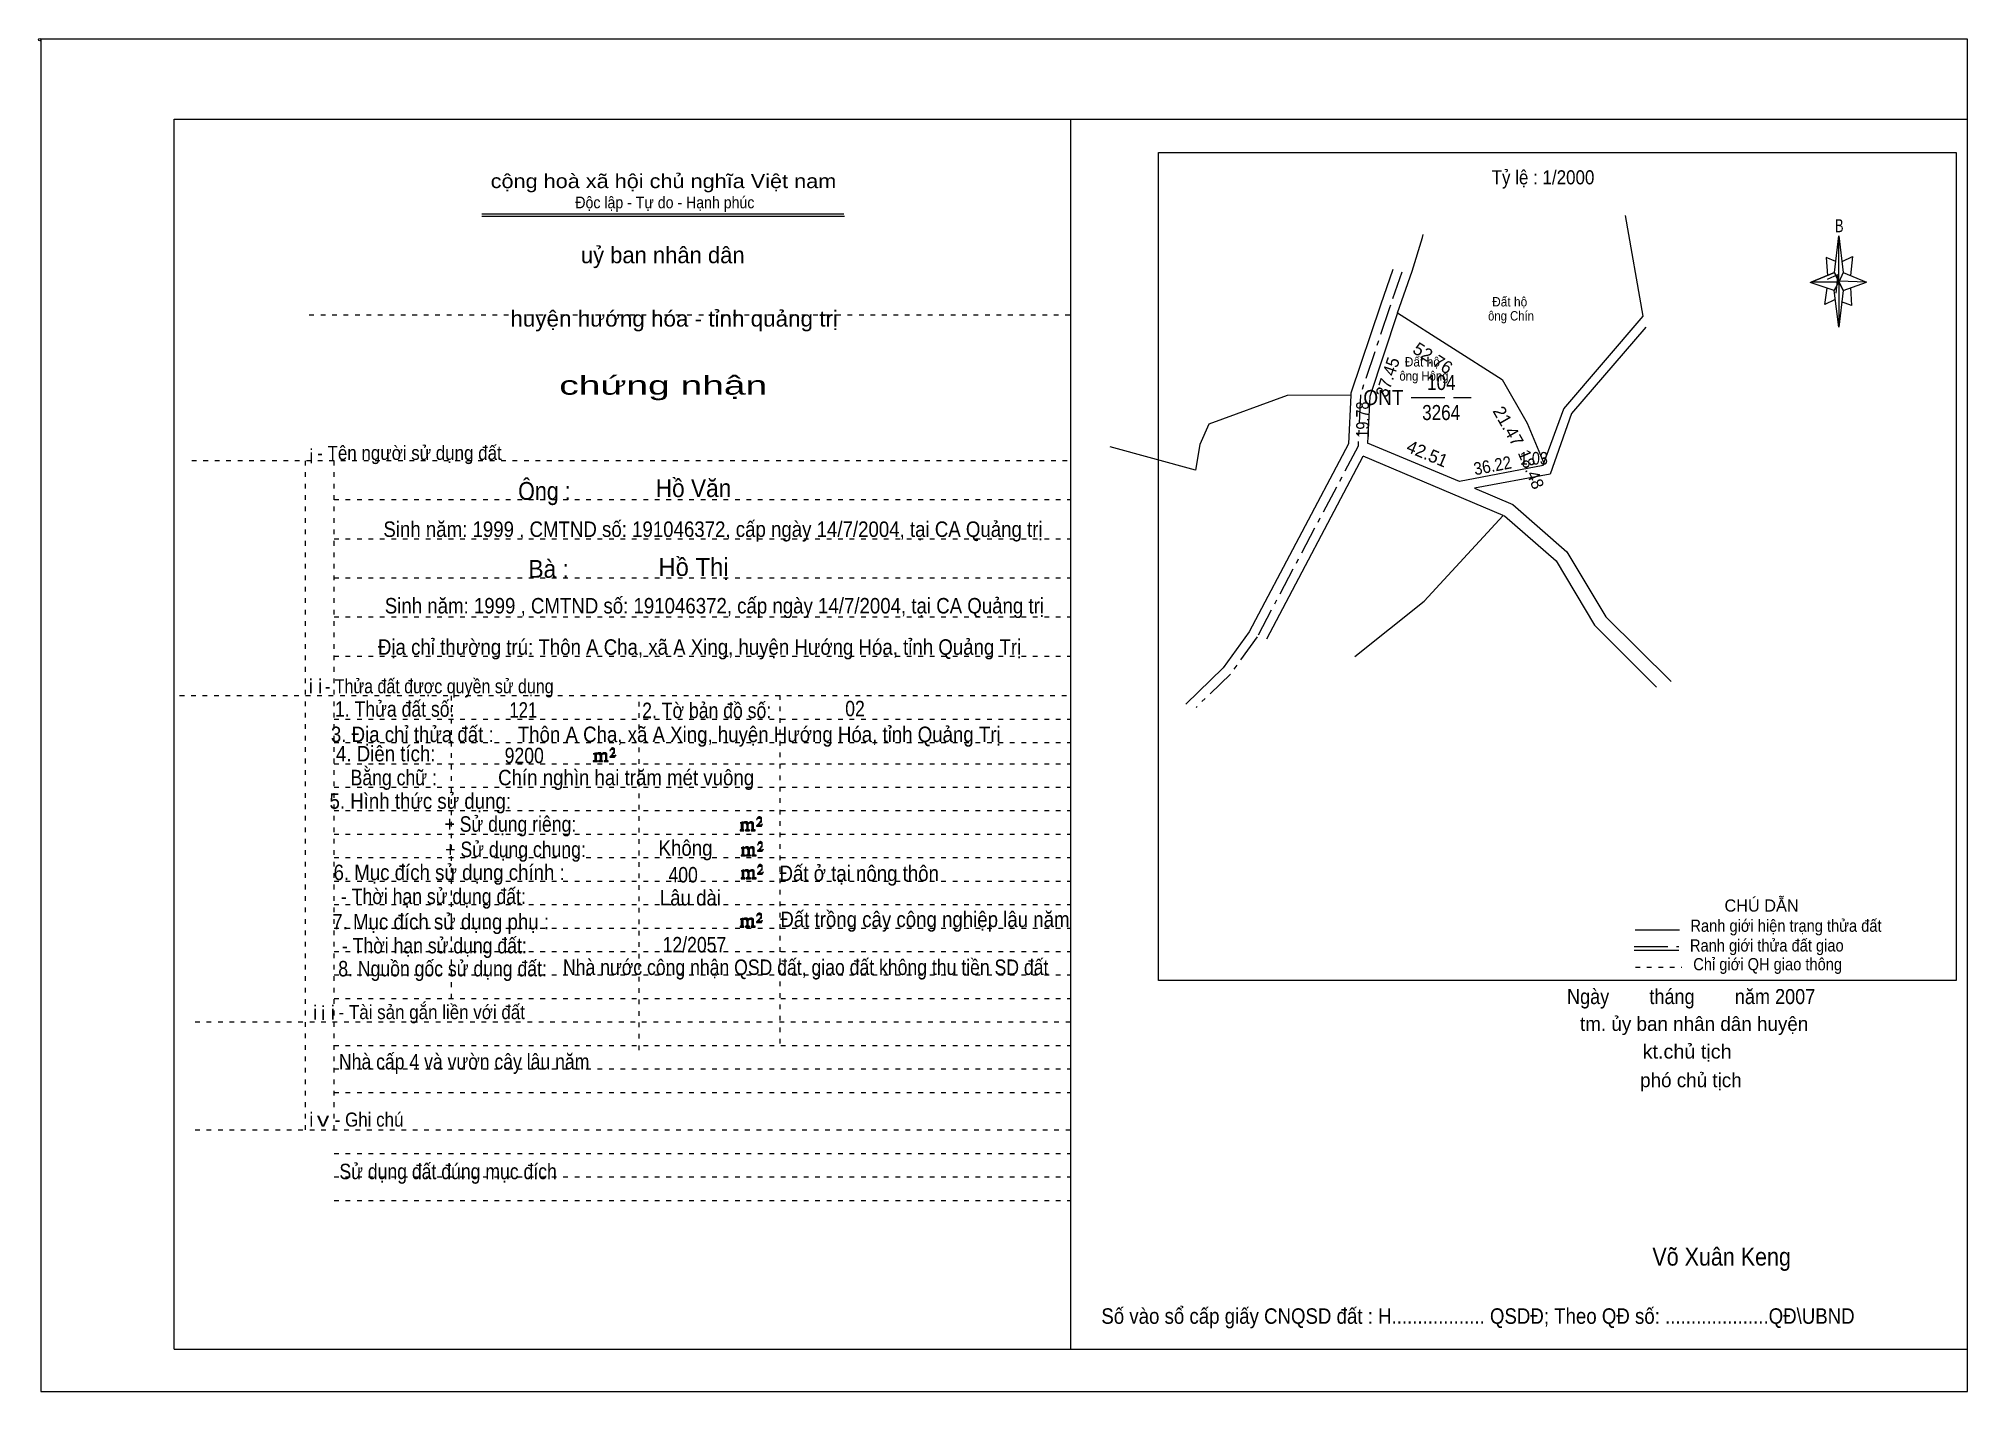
# Model space of a CAD drawing. Header units: centimetres. Extents: x -1.6 to 39.5, y -3.3 to 25.5.
import ezdxf
from ezdxf.enums import TextEntityAlignment as Align

# ---------------------------------------------------------------- set-up
doc = ezdxf.new("R2010")
doc.units = ezdxf.units.CM
doc.header["$LTSCALE"] = 0.12
for name, pattern in [('DOT_DASHED', [7.7, 5, -1.2, 0.3, -1.2]), ('DOTTED', [1.5, 0.3, -1.2]), ('LONG_DASHED', [7.5, 6, -1.5])]:
    doc.linetypes.add(name, pattern=pattern)
for name, color, linetype, lineweight in [('1', 7, 'DOTTED', 13), ('22', 7, 'Continuous', 13), ('33', 7, 'LONG_DASHED', 13), ('4', 7, 'Continuous', 13), ('5', 7, 'Continuous', 13), ('50', 7, 'Continuous', 13)]:
    doc.layers.add(name, color=color, linetype=linetype, lineweight=lineweight)
for name, color, linetype in [('10', 7, 'Continuous'), ('23', 7, 'Continuous'), ('30', 7, 'Continuous')]:
    doc.layers.add(name, color=color, linetype=linetype)

msp = doc.modelspace()

# ---------------------------------------------------------------- hatches: boundary and pattern name
at = {"layer": '50'}
for points in [[(10.27, 10.13), (10.27, 10.12), (10.27, 10.11), (10.25, 10.11), (10.24, 10.11), (10.24, 10.1), (10.33, 10.1), (10.33, 10.11), (10.32, 10.11), (10.31, 10.11), (10.31, 10.12), (10.31, 10.13), (10.31, 10.24), (10.31, 10.25), (10.32, 10.26), (10.34, 10.26), (10.35, 10.26), (10.36, 10.26), (10.37, 10.25), (10.39, 10.22), (10.39, 10.13), (10.37, 10.12), (10.37, 10.11), (10.36, 10.11), (10.35, 10.11), (10.35, 10.1), (10.44, 10.1), (10.44, 10.11), (10.43, 10.11), (10.42, 10.11), (10.42, 10.12), (10.42, 10.13), (10.42, 10.24), (10.44, 10.26), (10.45, 10.26), (10.46, 10.26), (10.49, 10.26), (10.49, 10.25), (10.5, 10.24), (10.5, 10.22), (10.5, 10.13), (10.5, 10.12), (10.49, 10.11), (10.49, 10.11), (10.47, 10.11), (10.47, 10.1), (10.56, 10.1), (10.56, 10.11), (10.55, 10.11), (10.54, 10.11), (10.53, 10.12), (10.53, 10.13), (10.53, 10.2), (10.53, 10.25), (10.53, 10.26), (10.52, 10.27), (10.5, 10.28), (10.47, 10.28), (10.46, 10.28), (10.44, 10.27), (10.41, 10.25), (10.41, 10.26), (10.4, 10.28), (10.39, 10.28), (10.37, 10.28), (10.35, 10.28), (10.34, 10.28), (10.32, 10.26), (10.31, 10.26), (10.31, 10.25), (10.31, 10.25), (10.31, 10.26), (10.31, 10.28), (10.24, 10.26), (10.24, 10.26), (10.25, 10.26), (10.27, 10.25), (10.27, 10.24), (10.27, 10.23)], [(10.69, 10.19), (10.72, 10.24), (10.72, 10.24), (10.71, 10.22), (10.69, 10.22), (10.68, 10.22), (10.63, 10.22), (10.66, 10.26), (10.67, 10.27), (10.69, 10.28), (10.69, 10.3), (10.69, 10.32), (10.69, 10.34), (10.69, 10.35), (10.69, 10.37), (10.68, 10.38), (10.67, 10.38), (10.66, 10.39), (10.65, 10.39), (10.63, 10.38), (10.63, 10.38), (10.62, 10.37), (10.61, 10.35), (10.59, 10.33), (10.61, 10.33), (10.61, 10.35), (10.62, 10.35), (10.63, 10.36), (10.65, 10.36), (10.66, 10.36), (10.67, 10.35), (10.68, 10.35), (10.68, 10.32), (10.68, 10.3), (10.66, 10.28), (10.66, 10.26), (10.65, 10.25), (10.59, 10.2), (10.59, 10.19)], [(13.39, 8.66), (13.39, 8.65), (13.39, 8.64), (13.38, 8.64), (13.37, 8.64), (13.37, 8.62), (13.45, 8.62), (13.45, 8.64), (13.44, 8.64), (13.43, 8.64), (13.43, 8.65), (13.43, 8.66), (13.43, 8.77), (13.43, 8.78), (13.44, 8.79), (13.47, 8.79), (13.48, 8.79), (13.49, 8.79), (13.5, 8.78), (13.51, 8.74), (13.51, 8.66), (13.5, 8.65), (13.5, 8.64), (13.49, 8.64), (13.48, 8.64), (13.48, 8.62), (13.57, 8.62), (13.57, 8.64), (13.55, 8.64), (13.54, 8.64), (13.54, 8.65), (13.54, 8.66), (13.54, 8.77), (13.57, 8.79), (13.58, 8.79), (13.59, 8.79), (13.61, 8.79), (13.61, 8.78), (13.62, 8.77), (13.62, 8.74), (13.62, 8.66), (13.62, 8.65), (13.61, 8.64), (13.61, 8.64), (13.6, 8.64), (13.6, 8.62), (13.69, 8.62), (13.69, 8.64), (13.67, 8.64), (13.66, 8.64), (13.65, 8.65), (13.65, 8.66), (13.65, 8.73), (13.65, 8.78), (13.65, 8.79), (13.64, 8.8), (13.62, 8.81), (13.6, 8.81), (13.59, 8.81), (13.57, 8.8), (13.53, 8.78), (13.53, 8.79), (13.52, 8.81), (13.51, 8.81), (13.5, 8.81), (13.48, 8.81), (13.47, 8.81), (13.44, 8.79), (13.43, 8.79), (13.43, 8.78), (13.43, 8.78), (13.43, 8.79), (13.43, 8.81), (13.37, 8.79), (13.37, 8.79), (13.38, 8.79), (13.39, 8.78), (13.39, 8.77), (13.39, 8.76)], [(13.82, 8.72), (13.84, 8.77), (13.84, 8.77), (13.83, 8.74), (13.82, 8.74), (13.81, 8.74), (13.75, 8.74), (13.79, 8.79), (13.8, 8.8), (13.82, 8.81), (13.82, 8.83), (13.82, 8.84), (13.82, 8.87), (13.82, 8.88), (13.82, 8.9), (13.81, 8.91), (13.8, 8.91), (13.79, 8.92), (13.77, 8.92), (13.75, 8.91), (13.75, 8.91), (13.74, 8.9), (13.73, 8.88), (13.72, 8.86), (13.73, 8.86), (13.73, 8.88), (13.74, 8.88), (13.75, 8.89), (13.77, 8.89), (13.79, 8.89), (13.8, 8.88), (13.81, 8.88), (13.81, 8.84), (13.81, 8.83), (13.79, 8.81), (13.79, 8.79), (13.77, 8.78), (13.72, 8.73), (13.72, 8.72)], [(13.41, 8.12), (13.41, 8.11), (13.41, 8.1), (13.4, 8.1), (13.39, 8.1), (13.39, 8.09), (13.48, 8.09), (13.48, 8.1), (13.47, 8.1), (13.45, 8.1), (13.45, 8.11), (13.45, 8.12), (13.45, 8.23), (13.45, 8.24), (13.47, 8.26), (13.49, 8.26), (13.5, 8.26), (13.51, 8.26), (13.52, 8.24), (13.53, 8.21), (13.53, 8.12), (13.52, 8.11), (13.52, 8.1), (13.51, 8.1), (13.5, 8.1), (13.5, 8.09), (13.59, 8.09), (13.59, 8.1), (13.58, 8.1), (13.57, 8.1), (13.57, 8.11), (13.57, 8.12), (13.57, 8.23), (13.59, 8.26), (13.6, 8.26), (13.61, 8.26), (13.63, 8.26), (13.63, 8.24), (13.64, 8.23), (13.64, 8.21), (13.64, 8.12), (13.64, 8.11), (13.63, 8.1), (13.63, 8.1), (13.62, 8.1), (13.62, 8.09), (13.71, 8.09), (13.71, 8.1), (13.7, 8.1), (13.69, 8.1), (13.67, 8.11), (13.67, 8.12), (13.67, 8.2), (13.67, 8.24), (13.67, 8.26), (13.66, 8.27), (13.64, 8.28), (13.62, 8.28), (13.61, 8.28), (13.59, 8.27), (13.55, 8.24), (13.55, 8.26), (13.54, 8.28), (13.53, 8.28), (13.52, 8.28), (13.5, 8.28), (13.49, 8.28), (13.47, 8.26), (13.45, 8.26), (13.45, 8.24), (13.45, 8.24), (13.45, 8.26), (13.45, 8.28), (13.39, 8.26), (13.39, 8.26), (13.4, 8.26), (13.41, 8.24), (13.41, 8.23), (13.41, 8.22)], [(13.84, 8.19), (13.86, 8.23), (13.86, 8.23), (13.85, 8.21), (13.84, 8.21), (13.83, 8.21), (13.77, 8.21), (13.81, 8.26), (13.82, 8.27), (13.84, 8.28), (13.84, 8.3), (13.84, 8.31), (13.84, 8.33), (13.84, 8.34), (13.84, 8.37), (13.83, 8.38), (13.82, 8.38), (13.81, 8.39), (13.8, 8.39), (13.77, 8.38), (13.77, 8.38), (13.76, 8.37), (13.75, 8.34), (13.74, 8.32), (13.75, 8.32), (13.75, 8.34), (13.76, 8.34), (13.77, 8.36), (13.8, 8.36), (13.81, 8.36), (13.82, 8.34), (13.83, 8.34), (13.83, 8.31), (13.83, 8.3), (13.81, 8.28), (13.81, 8.26), (13.8, 8.24), (13.74, 8.2), (13.74, 8.19)], [(13.84, 7.7), (13.86, 7.75), (13.86, 7.75), (13.85, 7.72), (13.84, 7.72), (13.83, 7.72), (13.77, 7.72), (13.81, 7.77), (13.82, 7.78), (13.84, 7.79), (13.84, 7.81), (13.84, 7.82), (13.84, 7.85), (13.84, 7.86), (13.84, 7.88), (13.83, 7.89), (13.82, 7.89), (13.81, 7.9), (13.79, 7.9), (13.77, 7.89), (13.77, 7.89), (13.76, 7.88), (13.75, 7.86), (13.74, 7.84), (13.75, 7.84), (13.75, 7.86), (13.76, 7.86), (13.77, 7.87), (13.79, 7.87), (13.81, 7.87), (13.82, 7.86), (13.83, 7.86), (13.83, 7.82), (13.83, 7.81), (13.81, 7.79), (13.81, 7.77), (13.79, 7.76), (13.74, 7.71), (13.74, 7.7)], [(13.41, 7.64), (13.41, 7.63), (13.41, 7.62), (13.4, 7.62), (13.39, 7.62), (13.39, 7.6), (13.47, 7.6), (13.47, 7.62), (13.46, 7.62), (13.45, 7.62), (13.45, 7.63), (13.45, 7.64), (13.45, 7.75), (13.45, 7.76), (13.46, 7.77), (13.49, 7.77), (13.5, 7.77), (13.51, 7.77), (13.52, 7.76), (13.53, 7.72), (13.53, 7.64), (13.52, 7.63), (13.52, 7.62), (13.51, 7.62), (13.5, 7.62), (13.5, 7.6), (13.59, 7.6), (13.59, 7.62), (13.57, 7.62), (13.56, 7.62), (13.56, 7.63), (13.56, 7.64), (13.56, 7.75), (13.59, 7.77), (13.6, 7.77), (13.61, 7.77), (13.63, 7.77), (13.63, 7.76), (13.64, 7.75), (13.64, 7.72), (13.64, 7.64), (13.64, 7.63), (13.63, 7.62), (13.63, 7.62), (13.62, 7.62), (13.62, 7.6), (13.71, 7.6), (13.71, 7.62), (13.69, 7.62), (13.68, 7.62), (13.67, 7.63), (13.67, 7.64), (13.67, 7.71), (13.67, 7.76), (13.67, 7.77), (13.66, 7.78), (13.64, 7.79), (13.62, 7.79), (13.61, 7.79), (13.59, 7.78), (13.55, 7.76), (13.55, 7.77), (13.54, 7.79), (13.53, 7.79), (13.52, 7.79), (13.5, 7.79), (13.49, 7.79), (13.46, 7.77), (13.45, 7.77), (13.45, 7.76), (13.45, 7.76), (13.45, 7.77), (13.45, 7.79), (13.39, 7.77), (13.39, 7.77), (13.4, 7.77), (13.41, 7.76), (13.41, 7.75), (13.41, 7.74)], [(13.39, 6.61), (13.39, 6.6), (13.39, 6.59), (13.38, 6.59), (13.37, 6.59), (13.37, 6.57), (13.45, 6.57), (13.45, 6.59), (13.44, 6.59), (13.43, 6.59), (13.43, 6.6), (13.43, 6.61), (13.43, 6.72), (13.43, 6.73), (13.44, 6.74), (13.47, 6.74), (13.48, 6.74), (13.49, 6.74), (13.5, 6.73), (13.51, 6.69), (13.51, 6.61), (13.5, 6.6), (13.5, 6.59), (13.49, 6.59), (13.48, 6.59), (13.48, 6.57), (13.57, 6.57), (13.57, 6.59), (13.55, 6.59), (13.54, 6.59), (13.54, 6.6), (13.54, 6.61), (13.54, 6.72), (13.57, 6.74), (13.58, 6.74), (13.59, 6.74), (13.61, 6.74), (13.61, 6.73), (13.62, 6.72), (13.62, 6.69), (13.62, 6.61), (13.62, 6.6), (13.61, 6.59), (13.61, 6.59), (13.6, 6.59), (13.6, 6.57), (13.69, 6.57), (13.69, 6.59), (13.67, 6.59), (13.66, 6.59), (13.65, 6.6), (13.65, 6.61), (13.65, 6.68), (13.65, 6.73), (13.65, 6.74), (13.64, 6.75), (13.62, 6.76), (13.6, 6.76), (13.59, 6.76), (13.57, 6.75), (13.53, 6.73), (13.53, 6.74), (13.52, 6.76), (13.51, 6.76), (13.5, 6.76), (13.48, 6.76), (13.47, 6.76), (13.44, 6.74), (13.43, 6.74), (13.43, 6.73), (13.43, 6.73), (13.43, 6.74), (13.43, 6.76), (13.37, 6.74), (13.37, 6.74), (13.38, 6.74), (13.39, 6.73), (13.39, 6.72), (13.39, 6.71)], [(13.82, 6.67), (13.84, 6.72), (13.84, 6.72), (13.83, 6.69), (13.82, 6.69), (13.81, 6.69), (13.75, 6.69), (13.79, 6.74), (13.8, 6.75), (13.82, 6.76), (13.82, 6.78), (13.82, 6.79), (13.82, 6.82), (13.82, 6.83), (13.82, 6.85), (13.81, 6.86), (13.8, 6.86), (13.79, 6.87), (13.77, 6.87), (13.75, 6.86), (13.75, 6.86), (13.74, 6.85), (13.73, 6.83), (13.72, 6.81), (13.73, 6.81), (13.73, 6.83), (13.74, 6.83), (13.75, 6.84), (13.77, 6.84), (13.79, 6.84), (13.8, 6.83), (13.81, 6.83), (13.81, 6.79), (13.81, 6.78), (13.79, 6.76), (13.79, 6.74), (13.77, 6.73), (13.72, 6.68), (13.72, 6.67)]]:
    msp.add_hatch(color=256, dxfattribs=at).paths.add_polyline_path(points)

# ---------------------------------------------------------------- linework, layer by layer
at = {"layer": '1', "linetype": 'Continuous'}
for p, q in [((1.31, -2.42), (1.31, 23.78)), ((1.31, 23.78), (39.51, 23.78)), ((20.41, -2.42), (20.41, 23.78)), ((39.51, -2.42), (39.51, 23.78)), ((7.87, 21.76), (15.58, 21.76)), ((7.87, 21.71), (15.59, 21.71)), ((36.67, 20.13), (36.16, 20.3)), ((1.31, -2.42), (39.51, -2.42))]:
    msp.add_line(p, q, dxfattribs=at)
at = {"layer": '1'}
for p, q in [((4.19, 19.61), (20.41, 19.61)), ((1.69, 16.51), (20.41, 16.51)), ((4.11, 2.25), (4.11, 16.51)), ((4.72, 2.25), (4.72, 16.51)), ((4.72, 15.68), (20.41, 15.68)), ((4.72, 14.84), (20.41, 14.84)), ((4.72, 14.01), (20.41, 14.01)), ((4.72, 13.18), (20.41, 13.18)), ((4.72, 12.34), (20.41, 12.34)), ((1.43, 11.5), (20.41, 11.5)), ((7.22, 5.05), (7.22, 11.5)), ((11.22, 3.95), (11.22, 11.5)), ((14.22, 4.09), (14.22, 11.5)), ((4.72, 11), (20.41, 11)), ((4.72, 10.5), (20.41, 10.5)), ((4.72, 10.05), (20.41, 10.05)), ((4.72, 9.55), (20.41, 9.55)), ((4.72, 9.05), (20.41, 9.05)), ((4.72, 8.55), (20.41, 8.55)), ((4.72, 8.05), (20.41, 8.05)), ((4.72, 7.55), (20.41, 7.55)), ((4.72, 7.05), (20.41, 7.05)), ((4.72, 6.55), (20.41, 6.55)), ((4.72, 6.05), (20.41, 6.05)), ((4.72, 5.55), (20.41, 5.55)), ((4.72, 5.05), (20.41, 5.05)), ((1.76, 4.55), (20.41, 4.55)), ((4.72, 4.05), (20.41, 4.05)), ((4.72, 3.55), (20.41, 3.55)), ((4.72, 3.05), (20.41, 3.05)), ((1.76, 2.25), (20.41, 2.25)), ((4.72, 1.75), (20.41, 1.75)), ((4.72, 1.25), (20.41, 1.25)), ((4.72, 0.75), (20.41, 0.75))]:
    msp.add_line(p, q, dxfattribs=at)
at = {"layer": '1', "linetype": 'Continuous'}
msp.add_lwpolyline([(-1.53, -3.32), (39.51, -3.32), (39.51, 25.48), (-1.53, 25.48)], close=True, dxfattribs=at)
msp.add_lwpolyline([(36.68, 19.93), (36.47, 19.83), (36.52, 20.18)], dxfattribs=at)
at = {"layer": '22'}
for p in [(24.59, 12.71), (29.62, 15.34)]:
    msp.add_line(p, (26.64, 16.6), dxfattribs=at)
for points in [[(30.49, 16.45), (30.91, 17.61), (32.6, 19.58), (32.23, 21.73)], [(27.37, 19.65), (27.68, 20.54), (27.9, 21.26), (27.92, 21.32)], [(27.27, 20.58), (27.01, 19.82), (26.38, 17.94), (26.38, 17.9)], [(27.37, 19.65), (26.78, 17.87), (26.73, 16.88)], [(27.37, 19.65), (29.6, 18.23), (30.13, 17.3), (30.49, 16.45)], [(32.66, 19.35), (31.08, 17.51), (30.62, 16.22), (29.01, 15.92), (29.83, 15.57), (30.98, 14.56), (31.81, 13.18), (33.2, 11.8)], [(26.38, 17.9), (25.02, 17.89), (23.35, 17.28), (23.16, 16.85), (23.07, 16.3), (21.25, 16.8)], [(26.38, 17.9), (26.33, 16.86), (24.21, 12.86), (23.66, 12.09), (22.86, 11.32)], [(30.49, 16.45), (30.47, 16.4), (28.69, 16.06), (26.73, 16.88)], [(26.46, 12.33), (27.94, 13.51), (29.62, 15.34)], [(29.62, 15.34), (29.65, 15.33), (30.75, 14.37), (31.57, 13), (32.89, 11.68)]]:
    msp.add_lwpolyline(points, dxfattribs=at)
at = {"layer": '22', "linetype": 'DOT_DASHED'}
for points in [[(27.46, 20.52), (27.2, 19.76), (26.58, 17.91), (26.58, 17.9)], [(26.58, 17.9), (26.53, 16.81), (24.38, 12.75), (23.81, 11.96), (23.08, 11.25)]]:
    msp.add_lwpolyline(points, dxfattribs=at)
at = {"layer": '33'}
msp.add_line((27.66, 17.85), (28.94, 17.85), dxfattribs=at)
at = {"layer": '4'}
for p, q in [((32.43, 6.51), (33.38, 6.51)), ((32.41, 6.08), (33.36, 6.08))]:
    msp.add_line(p, q, dxfattribs=at)
at = {"layer": '4', "linetype": 'LONG_DASHED'}
msp.add_line((32.41, 6.16), (33.36, 6.16), dxfattribs=at)
at = {"layer": '4', "linetype": 'DOTTED'}
msp.add_line((32.44, 5.72), (33.43, 5.72), dxfattribs=at)
at = {"layer": '4'}
msp.add_lwpolyline([(22.28, 23.07), (39.27, 23.07), (39.27, 5.43), (22.28, 5.43)], close=True, dxfattribs=at)
msp.add_circle((-1.55, 25.47), 0.025, dxfattribs=at)
at = {"layer": '5'}
for p, q in [((36.68, 20.51), (36.77, 21.29)), ((36.86, 20.51), (37.36, 20.31)), ((37.02, 20.19), (37.04, 19.81)), ((36.86, 20.13), (36.77, 19.35)), ((37.04, 19.81), (36.83, 19.89))]:
    msp.add_line(p, q, dxfattribs=at)
for points in [[(36.77, 21.29), (36.86, 20.51), (36.77, 20.31)], [(36.77, 20.31), (36.18, 20.31), (36.68, 20.51), (36.86, 20.13), (37.36, 20.31), (36.77, 20.33)], [(36.77, 20.31), (36.77, 19.35), (36.67, 20.13)]]:
    msp.add_lwpolyline(points, close=True, dxfattribs=at)
for points in [[(36.71, 20.75), (36.5, 20.83), (36.53, 20.45)], [(36.84, 20.75), (37.06, 20.85), (37.02, 20.45)], [(36.77, 20.31), (36.68, 20.51), (36.18, 20.31)], [(36.53, 20.37), (36.75, 20.47), (36.71, 20.07)], [(36.77, 20.31), (36.86, 20.13), (37.36, 20.31)]]:
    msp.add_lwpolyline(points, dxfattribs=at)
at = {"layer": '50'}
for points in [[(10.27, 10.13), (10.27, 10.12), (10.27, 10.11), (10.25, 10.11), (10.24, 10.11), (10.24, 10.1), (10.33, 10.1), (10.33, 10.11), (10.32, 10.11), (10.31, 10.11), (10.31, 10.12), (10.31, 10.13), (10.31, 10.24), (10.31, 10.25), (10.32, 10.26), (10.34, 10.26), (10.35, 10.26), (10.36, 10.26), (10.37, 10.25), (10.39, 10.22), (10.39, 10.13), (10.37, 10.12), (10.37, 10.11), (10.36, 10.11), (10.35, 10.11), (10.35, 10.1), (10.44, 10.1), (10.44, 10.11), (10.43, 10.11), (10.42, 10.11), (10.42, 10.12), (10.42, 10.13), (10.42, 10.24), (10.44, 10.26), (10.45, 10.26), (10.46, 10.26), (10.49, 10.26), (10.49, 10.25), (10.5, 10.24), (10.5, 10.22), (10.5, 10.13), (10.5, 10.12), (10.49, 10.11), (10.49, 10.11), (10.47, 10.11), (10.47, 10.1), (10.56, 10.1), (10.56, 10.11), (10.55, 10.11), (10.54, 10.11), (10.53, 10.12), (10.53, 10.13), (10.53, 10.2), (10.53, 10.25), (10.53, 10.26), (10.52, 10.27), (10.5, 10.28), (10.47, 10.28), (10.46, 10.28), (10.44, 10.27), (10.41, 10.25), (10.41, 10.26), (10.4, 10.28), (10.39, 10.28), (10.37, 10.28), (10.35, 10.28), (10.34, 10.28), (10.32, 10.26), (10.31, 10.26), (10.31, 10.25), (10.31, 10.25), (10.31, 10.26), (10.31, 10.28), (10.24, 10.26), (10.24, 10.26), (10.25, 10.26), (10.27, 10.25), (10.27, 10.24), (10.27, 10.23)], [(10.69, 10.19), (10.72, 10.24), (10.72, 10.24), (10.71, 10.22), (10.69, 10.22), (10.68, 10.22), (10.63, 10.22), (10.66, 10.26), (10.67, 10.27), (10.69, 10.28), (10.69, 10.3), (10.69, 10.32), (10.69, 10.34), (10.69, 10.35), (10.69, 10.37), (10.68, 10.38), (10.67, 10.38), (10.66, 10.39), (10.65, 10.39), (10.63, 10.38), (10.63, 10.38), (10.62, 10.37), (10.61, 10.35), (10.59, 10.33), (10.61, 10.33), (10.61, 10.35), (10.62, 10.35), (10.63, 10.36), (10.65, 10.36), (10.66, 10.36), (10.67, 10.35), (10.68, 10.35), (10.68, 10.32), (10.68, 10.3), (10.66, 10.28), (10.66, 10.26), (10.65, 10.25), (10.59, 10.2), (10.59, 10.19)], [(13.39, 8.66), (13.39, 8.65), (13.39, 8.64), (13.38, 8.64), (13.37, 8.64), (13.37, 8.62), (13.45, 8.62), (13.45, 8.64), (13.44, 8.64), (13.43, 8.64), (13.43, 8.65), (13.43, 8.66), (13.43, 8.77), (13.43, 8.78), (13.44, 8.79), (13.47, 8.79), (13.48, 8.79), (13.49, 8.79), (13.5, 8.78), (13.51, 8.74), (13.51, 8.66), (13.5, 8.65), (13.5, 8.64), (13.49, 8.64), (13.48, 8.64), (13.48, 8.62), (13.57, 8.62), (13.57, 8.64), (13.55, 8.64), (13.54, 8.64), (13.54, 8.65), (13.54, 8.66), (13.54, 8.77), (13.57, 8.79), (13.58, 8.79), (13.59, 8.79), (13.61, 8.79), (13.61, 8.78), (13.62, 8.77), (13.62, 8.74), (13.62, 8.66), (13.62, 8.65), (13.61, 8.64), (13.61, 8.64), (13.6, 8.64), (13.6, 8.62), (13.69, 8.62), (13.69, 8.64), (13.67, 8.64), (13.66, 8.64), (13.65, 8.65), (13.65, 8.66), (13.65, 8.73), (13.65, 8.78), (13.65, 8.79), (13.64, 8.8), (13.62, 8.81), (13.6, 8.81), (13.59, 8.81), (13.57, 8.8), (13.53, 8.78), (13.53, 8.79), (13.52, 8.81), (13.51, 8.81), (13.5, 8.81), (13.48, 8.81), (13.47, 8.81), (13.44, 8.79), (13.43, 8.79), (13.43, 8.78), (13.43, 8.78), (13.43, 8.79), (13.43, 8.81), (13.37, 8.79), (13.37, 8.79), (13.38, 8.79), (13.39, 8.78), (13.39, 8.77), (13.39, 8.76)], [(13.82, 8.72), (13.84, 8.77), (13.84, 8.77), (13.83, 8.74), (13.82, 8.74), (13.81, 8.74), (13.75, 8.74), (13.79, 8.79), (13.8, 8.8), (13.82, 8.81), (13.82, 8.83), (13.82, 8.84), (13.82, 8.87), (13.82, 8.88), (13.82, 8.9), (13.81, 8.91), (13.8, 8.91), (13.79, 8.92), (13.77, 8.92), (13.75, 8.91), (13.75, 8.91), (13.74, 8.9), (13.73, 8.88), (13.72, 8.86), (13.73, 8.86), (13.73, 8.88), (13.74, 8.88), (13.75, 8.89), (13.77, 8.89), (13.79, 8.89), (13.8, 8.88), (13.81, 8.88), (13.81, 8.84), (13.81, 8.83), (13.79, 8.81), (13.79, 8.79), (13.77, 8.78), (13.72, 8.73), (13.72, 8.72)], [(13.41, 8.12), (13.41, 8.11), (13.41, 8.1), (13.4, 8.1), (13.39, 8.1), (13.39, 8.09), (13.48, 8.09), (13.48, 8.1), (13.47, 8.1), (13.45, 8.1), (13.45, 8.11), (13.45, 8.12), (13.45, 8.23), (13.45, 8.24), (13.47, 8.26), (13.49, 8.26), (13.5, 8.26), (13.51, 8.26), (13.52, 8.24), (13.53, 8.21), (13.53, 8.12), (13.52, 8.11), (13.52, 8.1), (13.51, 8.1), (13.5, 8.1), (13.5, 8.09), (13.59, 8.09), (13.59, 8.1), (13.58, 8.1), (13.57, 8.1), (13.57, 8.11), (13.57, 8.12), (13.57, 8.23), (13.59, 8.26), (13.6, 8.26), (13.61, 8.26), (13.63, 8.26), (13.63, 8.24), (13.64, 8.23), (13.64, 8.21), (13.64, 8.12), (13.64, 8.11), (13.63, 8.1), (13.63, 8.1), (13.62, 8.1), (13.62, 8.09), (13.71, 8.09), (13.71, 8.1), (13.7, 8.1), (13.69, 8.1), (13.67, 8.11), (13.67, 8.12), (13.67, 8.2), (13.67, 8.24), (13.67, 8.26), (13.66, 8.27), (13.64, 8.28), (13.62, 8.28), (13.61, 8.28), (13.59, 8.27), (13.55, 8.24), (13.55, 8.26), (13.54, 8.28), (13.53, 8.28), (13.52, 8.28), (13.5, 8.28), (13.49, 8.28), (13.47, 8.26), (13.45, 8.26), (13.45, 8.24), (13.45, 8.24), (13.45, 8.26), (13.45, 8.28), (13.39, 8.26), (13.39, 8.26), (13.4, 8.26), (13.41, 8.24), (13.41, 8.23), (13.41, 8.22)], [(13.84, 8.19), (13.86, 8.23), (13.86, 8.23), (13.85, 8.21), (13.84, 8.21), (13.83, 8.21), (13.77, 8.21), (13.81, 8.26), (13.82, 8.27), (13.84, 8.28), (13.84, 8.3), (13.84, 8.31), (13.84, 8.33), (13.84, 8.34), (13.84, 8.37), (13.83, 8.38), (13.82, 8.38), (13.81, 8.39), (13.8, 8.39), (13.77, 8.38), (13.77, 8.38), (13.76, 8.37), (13.75, 8.34), (13.74, 8.32), (13.75, 8.32), (13.75, 8.34), (13.76, 8.34), (13.77, 8.36), (13.8, 8.36), (13.81, 8.36), (13.82, 8.34), (13.83, 8.34), (13.83, 8.31), (13.83, 8.3), (13.81, 8.28), (13.81, 8.26), (13.8, 8.24), (13.74, 8.2), (13.74, 8.19)], [(13.84, 7.7), (13.86, 7.75), (13.86, 7.75), (13.85, 7.72), (13.84, 7.72), (13.83, 7.72), (13.77, 7.72), (13.81, 7.77), (13.82, 7.78), (13.84, 7.79), (13.84, 7.81), (13.84, 7.82), (13.84, 7.85), (13.84, 7.86), (13.84, 7.88), (13.83, 7.89), (13.82, 7.89), (13.81, 7.9), (13.79, 7.9), (13.77, 7.89), (13.77, 7.89), (13.76, 7.88), (13.75, 7.86), (13.74, 7.84), (13.75, 7.84), (13.75, 7.86), (13.76, 7.86), (13.77, 7.87), (13.79, 7.87), (13.81, 7.87), (13.82, 7.86), (13.83, 7.86), (13.83, 7.82), (13.83, 7.81), (13.81, 7.79), (13.81, 7.77), (13.79, 7.76), (13.74, 7.71), (13.74, 7.7)], [(13.41, 7.64), (13.41, 7.63), (13.41, 7.62), (13.4, 7.62), (13.39, 7.62), (13.39, 7.6), (13.47, 7.6), (13.47, 7.62), (13.46, 7.62), (13.45, 7.62), (13.45, 7.63), (13.45, 7.64), (13.45, 7.75), (13.45, 7.76), (13.46, 7.77), (13.49, 7.77), (13.5, 7.77), (13.51, 7.77), (13.52, 7.76), (13.53, 7.72), (13.53, 7.64), (13.52, 7.63), (13.52, 7.62), (13.51, 7.62), (13.5, 7.62), (13.5, 7.6), (13.59, 7.6), (13.59, 7.62), (13.57, 7.62), (13.56, 7.62), (13.56, 7.63), (13.56, 7.64), (13.56, 7.75), (13.59, 7.77), (13.6, 7.77), (13.61, 7.77), (13.63, 7.77), (13.63, 7.76), (13.64, 7.75), (13.64, 7.72), (13.64, 7.64), (13.64, 7.63), (13.63, 7.62), (13.63, 7.62), (13.62, 7.62), (13.62, 7.6), (13.71, 7.6), (13.71, 7.62), (13.69, 7.62), (13.68, 7.62), (13.67, 7.63), (13.67, 7.64), (13.67, 7.71), (13.67, 7.76), (13.67, 7.77), (13.66, 7.78), (13.64, 7.79), (13.62, 7.79), (13.61, 7.79), (13.59, 7.78), (13.55, 7.76), (13.55, 7.77), (13.54, 7.79), (13.53, 7.79), (13.52, 7.79), (13.5, 7.79), (13.49, 7.79), (13.46, 7.77), (13.45, 7.77), (13.45, 7.76), (13.45, 7.76), (13.45, 7.77), (13.45, 7.79), (13.39, 7.77), (13.39, 7.77), (13.4, 7.77), (13.41, 7.76), (13.41, 7.75), (13.41, 7.74)], [(13.39, 6.61), (13.39, 6.6), (13.39, 6.59), (13.38, 6.59), (13.37, 6.59), (13.37, 6.57), (13.45, 6.57), (13.45, 6.59), (13.44, 6.59), (13.43, 6.59), (13.43, 6.6), (13.43, 6.61), (13.43, 6.72), (13.43, 6.73), (13.44, 6.74), (13.47, 6.74), (13.48, 6.74), (13.49, 6.74), (13.5, 6.73), (13.51, 6.69), (13.51, 6.61), (13.5, 6.6), (13.5, 6.59), (13.49, 6.59), (13.48, 6.59), (13.48, 6.57), (13.57, 6.57), (13.57, 6.59), (13.55, 6.59), (13.54, 6.59), (13.54, 6.6), (13.54, 6.61), (13.54, 6.72), (13.57, 6.74), (13.58, 6.74), (13.59, 6.74), (13.61, 6.74), (13.61, 6.73), (13.62, 6.72), (13.62, 6.69), (13.62, 6.61), (13.62, 6.6), (13.61, 6.59), (13.61, 6.59), (13.6, 6.59), (13.6, 6.57), (13.69, 6.57), (13.69, 6.59), (13.67, 6.59), (13.66, 6.59), (13.65, 6.6), (13.65, 6.61), (13.65, 6.68), (13.65, 6.73), (13.65, 6.74), (13.64, 6.75), (13.62, 6.76), (13.6, 6.76), (13.59, 6.76), (13.57, 6.75), (13.53, 6.73), (13.53, 6.74), (13.52, 6.76), (13.51, 6.76), (13.5, 6.76), (13.48, 6.76), (13.47, 6.76), (13.44, 6.74), (13.43, 6.74), (13.43, 6.73), (13.43, 6.73), (13.43, 6.74), (13.43, 6.76), (13.37, 6.74), (13.37, 6.74), (13.38, 6.74), (13.39, 6.73), (13.39, 6.72), (13.39, 6.71)], [(13.82, 6.67), (13.84, 6.72), (13.84, 6.72), (13.83, 6.69), (13.82, 6.69), (13.81, 6.69), (13.75, 6.69), (13.79, 6.74), (13.8, 6.75), (13.82, 6.76), (13.82, 6.78), (13.82, 6.79), (13.82, 6.82), (13.82, 6.83), (13.82, 6.85), (13.81, 6.86), (13.8, 6.86), (13.79, 6.87), (13.77, 6.87), (13.75, 6.86), (13.75, 6.86), (13.74, 6.85), (13.73, 6.83), (13.72, 6.81), (13.73, 6.81), (13.73, 6.83), (13.74, 6.83), (13.75, 6.84), (13.77, 6.84), (13.79, 6.84), (13.8, 6.83), (13.81, 6.83), (13.81, 6.79), (13.81, 6.78), (13.79, 6.76), (13.79, 6.74), (13.77, 6.73), (13.72, 6.68), (13.72, 6.67)]]:
    msp.add_lwpolyline(points, close=True, dxfattribs=at)

# ---------------------------------------------------------------- texts
at = {"layer": '1'}
for s, height, width, p in [('cộng hoà xã hội chủ nghĩa Việt nam', 0.3, 1.15, (11.735, 22.31)), ('Độc lập - Tự do - Hạnh phúc', 0.25, 0.9, (11.765, 21.88)), ('chứng nhận', 0.4, 1.55, (11.73, 17.91)), ('- Tên người sử dụng đất', 0.3, 0.9, (6.325, 16.52)), ('- Thửa đất được quyền sử dụng', 0.3, 0.85, (6.96, 11.55)), ('- Tài sản gắn liền với đất ', 0.3, 0.9, (6.85, 4.61)), ('v', 0.3, 1.3, (4.485, 2.32)), ('- Ghi chú', 0.3, 0.9, (5.465, 2.32))]:
    msp.add_text(s, height=height, dxfattribs=dict(at, width=width)).set_placement(p, align=Align.CENTER)
for s, height, p in [('uỷ ban nhân dân', 0.35, (11.72, 20.71)), ('i', 0.3, (4.235, 16.45)), ('i', 0.3, (4.225, 11.55)), ('i', 0.3, (4.425, 11.55)), ('i', 0.3, (4.315, 4.6)), ('i', 0.3, (4.485, 4.59)), ('i', 0.3, (4.695, 4.6)), ('i', 0.3, (4.235, 2.32))]:
    msp.add_text(s, height=height, dxfattribs=at).set_placement(p, align=Align.CENTER)
at = {"layer": '10', "width": 0.9}
for s, height, p in [('Tỷ lệ : 1/2000', 0.3, (30.47, 22.39)), ('Võ Xuân Keng', 0.38, (34.275, -0.64))]:
    msp.add_text(s, height=height, dxfattribs=at).set_placement(p, align=Align.CENTER)
at = {"layer": '23'}
for s, width, p in [('Đất hộ', 0.95, (29.76, 19.79)), (' ông Chín', 0.9, (29.755, 19.49)), ('Đất hộ', 0.95, (27.9, 18.51)), (' ông Hông', 0.9, (27.9, 18.21))]:
    msp.add_text(s, height=0.2, dxfattribs=dict(at, width=width)).set_placement(p, align=Align.CENTER)
at = {"layer": '30'}
for s, height, rotation, p in [('52.76', 0.27, 327.524, (28.052, 18.574)), ('21.47', 0.27, 299.742, (29.613, 17.172)), ('42.51', 0.27, 337.115, (27.953, 16.53)), ('18.48', 0.26, 292.722, (30.097, 16.27))]:
    msp.add_text(s, height=height, rotation=rotation, dxfattribs=at).set_placement(p, align=Align.CENTER)
for s, rotation, width, p in [('37.45', 71.473, 0.95, (27.288, 18.242)), ('19.78', 90, 0.85, (26.76, 17.38)), ('36.22', 10.838, 0.9, (29.42, 16.268))]:
    msp.add_text(s, height=0.27, rotation=rotation, dxfattribs=dict(at, width=width)).set_placement(p, align=Align.CENTER)
at = {"layer": '30', "width": 0.85}
msp.add_text('1.03', height=0.27, dxfattribs=at).set_placement((30.275, 16.42), align=Align.CENTER)
at = {"layer": '33', "width": 0.85}
for s, p in [('104', (28.305, 18.01)), ('3264', (28.3, 17.37))]:
    msp.add_text(s, height=0.32, dxfattribs=at).set_placement(p, align=Align.CENTER)
at = {"layer": '33', "width": 0.95}
msp.add_text('ONT', height=0.32, dxfattribs=at).set_placement((27.5, 17.69), align=Align.RIGHT)
at = {"layer": '4'}
msp.add_text('CHÚ DẪN', height=0.2591, dxfattribs=at).set_placement((35.125, 6.9), align=Align.CENTER)
at = {"layer": '4', "width": 0.9}
for s, p in [('Ranh giới hiện trạng thửa đất', (35.645, 6.47)), ('Ranh giới thửa đất giao ', (35.28, 6.05)), ('Chỉ giới QH giao thông', (35.255, 5.65))]:
    msp.add_text(s, height=0.2591, dxfattribs=at).set_placement(p, align=Align.CENTER)
at = {"layer": '5', "width": 0.75}
msp.add_text('B', height=0.276, dxfattribs=at).set_placement((36.78, 21.37), align=Align.CENTER)
at = {"layer": '50'}
for s, height, width, p in [('  huyện hướng hóa - tỉnh quảng trị', 0.34, 1.05, (11.83, 19.36)), ('Ông :', 0.38, 0.9, (9.2, 15.67)), ('Hồ Văn', 0.38, 0.95, (12.375, 15.73)), ('Sinh năm: 1999 , CMTND số: 191046372, cấp ngày 14/7/2004, tại CA Quảng trị', 0.33, 0.9, (12.79, 14.88)), ('Bà :', 0.38, 0.95, (9.29, 14.01)), ('Sinh năm: 1999 , CMTND số: 191046372, cấp ngày 14/7/2004, tại CA Quảng trị', 0.33, 0.9, (12.82, 13.25)), ('Địa chỉ thường trú: Thôn A Cha, xã A Xing, huyện Hướng Hóa, tỉnh Quảng Trị', 0.33, 0.9, (12.505, 12.37)), ('1. Thửa đất số:  ', 0.33, 0.85, (6.115, 11.05)), ('121', 0.33, 0.8, (8.75, 11.03)), ('2. Tờ bản đồ số:  ', 0.33, 0.85, (12.76, 11.02)), ('02', 0.33, 0.85, (15.815, 11.06)), ('3. Địa chỉ thửa đất : ', 0.33, 0.9, (6.44, 10.51)), ('Thôn A Cha, xã A Xing, huyện Hướng Hóa, tỉnh Quảng Trị', 0.33, 0.9, (13.775, 10.51)), ('4. Diện tích: ', 0.33, 0.9, (5.875, 10.1)), ('9200', 0.33, 0.85, (8.77, 10.06)), ('Bằng chữ :', 0.33, 0.85, (5.99, 9.59)), ('Chín nghìn hai trăm mét vuông', 0.33, 0.9, (10.94, 9.59)), ('5. Hình thức sử dụng:', 0.33, 0.9, (6.555, 9.09)), ('+ Sử dụng riêng:', 0.33, 0.85, (8.475, 8.6)), ('+ Sử dụng chung:', 0.33, 0.85, (8.585, 8.06)), ('Không', 0.33, 0.9, (12.205, 8.09)), ('6. Mục đích sử dụng chính :', 0.33, 0.9, (7.17, 7.57)), ('400', 0.33, 0.85, (12.155, 7.52)), ('Đất ở tại nông thôn', 0.33, 0.9, (15.905, 7.55)), ('- Thời hạn sử dụng đất:', 0.33, 0.85, (6.835, 7.06)), ('Lâu dài', 0.33, 0.9, (12.31, 7.03)), ('7. Mục đích sử dụng phụ :', 0.33, 0.9, (6.99, 6.52)), ('Đất trồng cây công nghiệp lâu năm', 0.33, 0.9, (17.305, 6.57)), ('- Thời hạn sử dụng đất:', 0.33, 0.85, (6.855, 6.01)), ('12/2057', 0.33, 0.85, (12.395, 6.03)), ('8. Nguồn gốc sử dụng đất:', 0.33, 0.85, (7.03, 5.52)), ('Nhà nước công nhận QSD đất, giao đất không thu tiền SD đất', 0.33, 0.85, (14.765, 5.55)), ('Ngày        tháng        năm 2007', 0.32, 0.9, (33.625, 4.93)), ('Nhà cấp 4 và vườn cây lâu năm', 0.33, 0.85, (7.49, 3.54)), ('kt.chủ tịch', 0.3, 1.05, (33.54, 3.77)), ('Sử dụng đất đúng mục đích ', 0.33, 0.85, (7.2, 1.2)), ('Số vào sổ cấp giấy CNQSD đất : H.................. QSDĐ; Theo QĐ số: ....................QĐ\\UBND', 0.33, 0.9, (29.085, -1.88))]:
    msp.add_text(s, height=height, dxfattribs=dict(at, width=width)).set_placement(p, align=Align.CENTER)
for s, height, p in [('Hồ Thị', 0.38, (12.375, 14.05)), ('tm. ủy ban nhân dân huyện ', 0.3, (33.745, 4.36)), ('phó chủ tịch', 0.3, (33.62, 3.16))]:
    msp.add_text(s, height=height, dxfattribs=at).set_placement(p, align=Align.CENTER)

doc.saveas('drawing.dxf')
